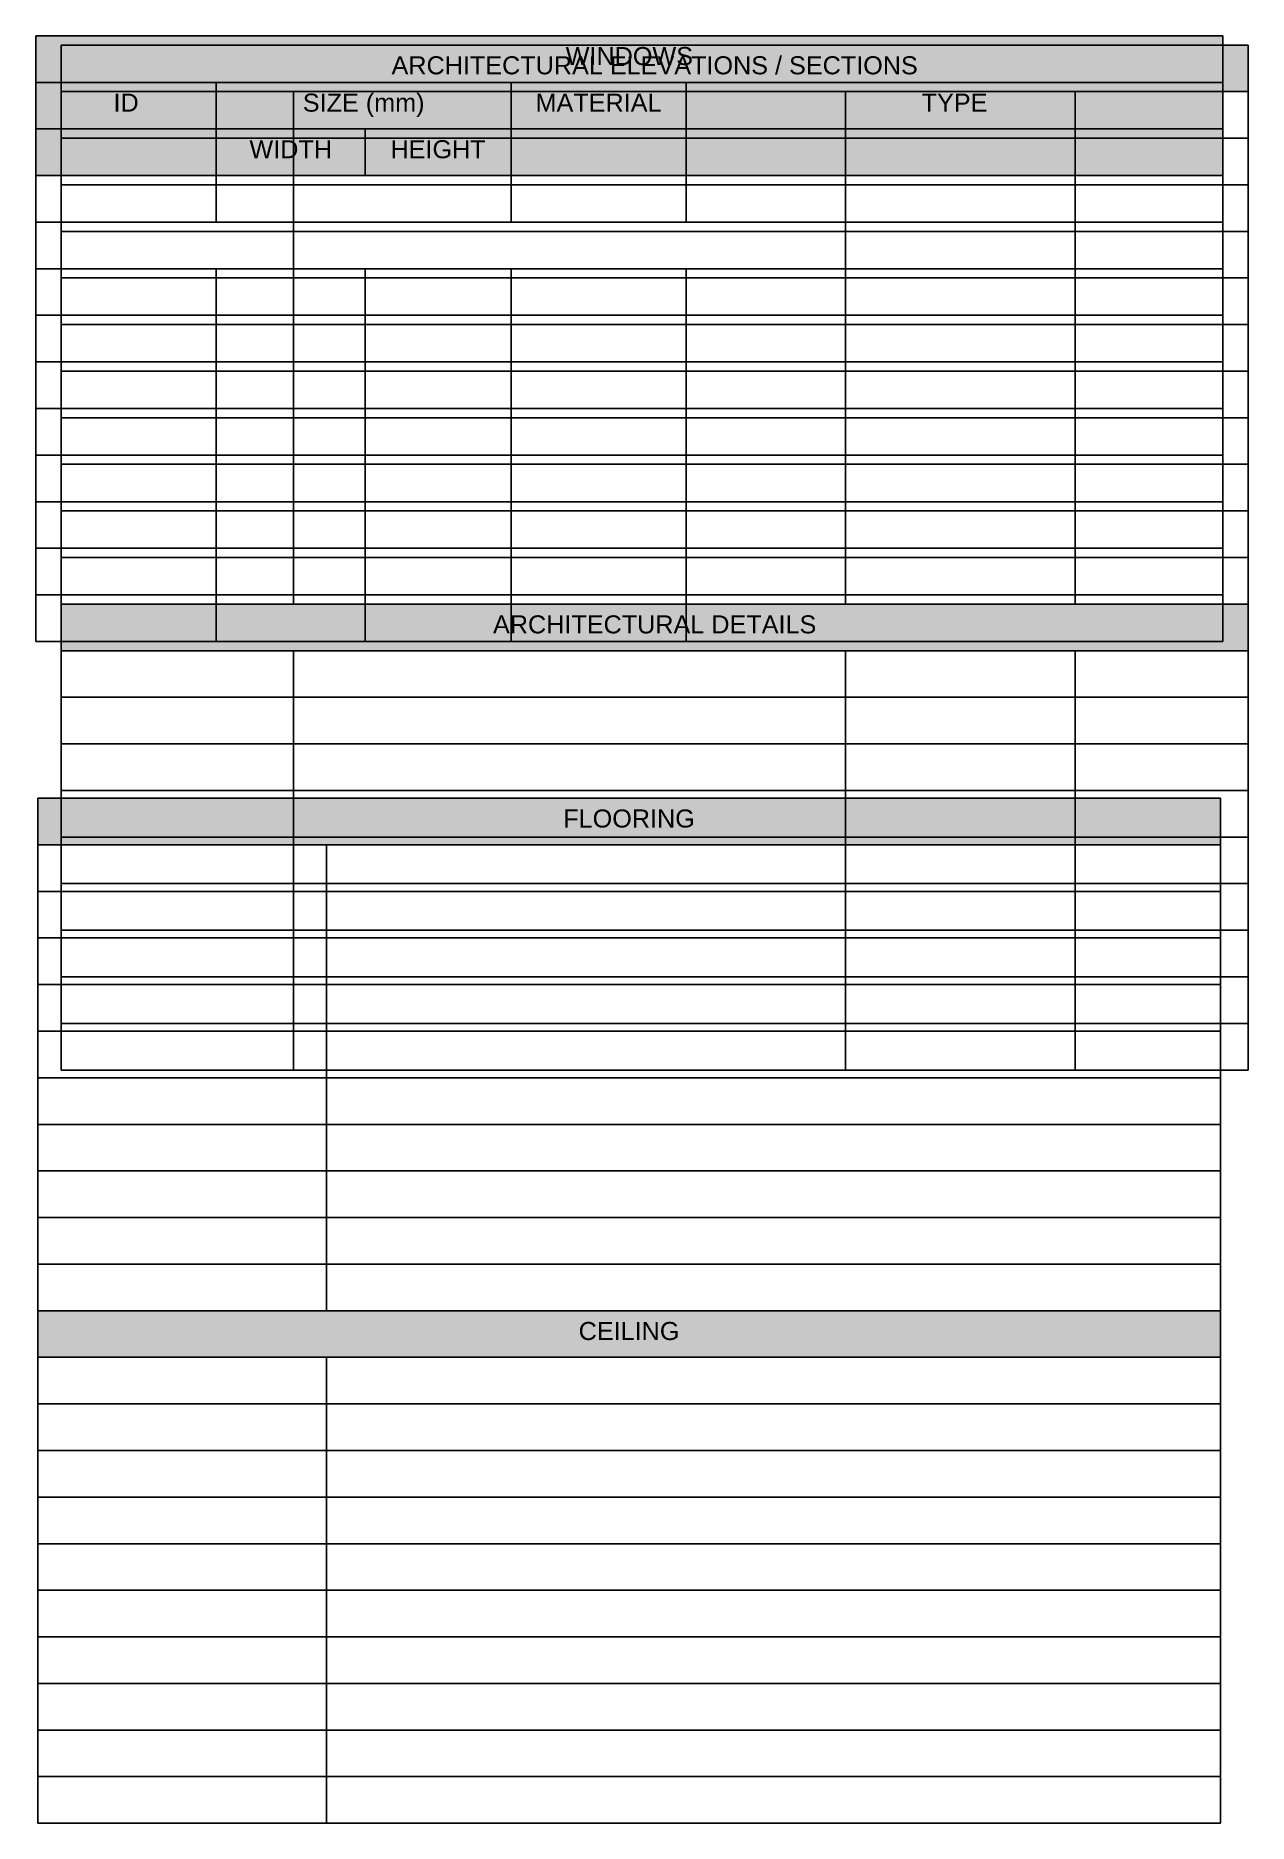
# Model space of a CAD drawing. Header units: millimetres. Extents: x 177 to 339, y 1 to 239.
import ezdxf

# ---------------------------------------------------------------- set-up
doc = ezdxf.new("R2010")
doc.units = ezdxf.units.MM
doc.layers.add('G-PAPR-GRAY', color=251, linetype='Continuous', lineweight=15)
doc.styles.add('SMALL', font='arial.ttf', dxfattribs={"height": 2.4})
doc.styles.get("Standard").update_dxf_attribs({"font": 'swissc.ttf'})

# ---------------------------------------------------------------- blocks, each defined once
blk = doc.blocks.new('*T268')
at = {"layer": 'G-PAPR-GRAY', "color": 7, "linetype": 'ByBlock', "lineweight": -2, "transparency": 16777216}
for p, q in [((0, 0), (158, 0)), ((0, 0), (0, -6.2)), ((0, -74.4), (158, -74.4)), ((0, -74.4), (0, -80.6))]:
    blk.add_line(p, q, dxfattribs=at)
at = {"layer": 'G-PAPR-GRAY', "color": 0, "linetype": 'ByBlock', "lineweight": -2, "transparency": 16777216}
for p, q in [((158, 0), (158, -136.4)), ((0, -6.2), (158, -6.2)), ((0, -6.2), (0, -74.4)), ((30.94, -6.2), (30.94, -74.4)), ((104.42, -6.2), (104.42, -74.4)), ((134.98, -6.2), (134.98, -74.4)), ((0, -12.4), (158, -12.4)), ((0, -18.6), (158, -18.6)), ((0, -24.8), (158, -24.8)), ((0, -31), (158, -31)), ((0, -37.2), (158, -37.2)), ((0, -43.4), (158, -43.4)), ((0, -49.6), (158, -49.6)), ((0, -55.8), (158, -55.8)), ((0, -62), (158, -62)), ((0, -68.2), (158, -68.2)), ((0, -80.6), (158, -80.6)), ((0, -80.6), (0, -136.4)), ((30.94, -80.6), (30.94, -136.4)), ((104.42, -80.6), (104.42, -136.4)), ((134.98, -80.6), (134.98, -136.4)), ((0, -86.8), (158, -86.8)), ((0, -93), (158, -93)), ((0, -99.2), (158, -99.2)), ((0, -105.4), (158, -105.4)), ((0, -111.6), (158, -111.6)), ((0, -117.8), (158, -117.8)), ((0, -124), (158, -124)), ((0, -130.2), (158, -130.2)), ((0, -136.4), (158, -136.4))]:
    blk.add_line(p, q, dxfattribs=at)
at = {"layer": 'G-PAPR-GRAY', "color": 9, "transparency": 16777216}
for points in [[(0, 0), (0, -6.2), (158, 0), (158, -6.2)], [(0, -74.4), (0, -80.6), (158, -74.4), (158, -80.6)]]:
    blk.add_solid(points, dxfattribs=at)
at = {"layer": 'G-PAPR-GRAY', "color": 7, "transparency": 16777216, "char_height": 2.4, "attachment_point": 2, "style": 'SMALL'}
for s, insert, width in [('{\\fArial|b0|i0|c0;ARCHITECTURAL ELEVATIONS / SECTIONS', (79, -1.5), 155), ('{\\fArial|b0|i0|c0;', (15.47, -7.7), 27.9357), ('{\\fArial|b0|i0|c0;', (67.68, -7.7), 70.4821), ('{\\fArial|b0|i0|c0;', (119.7, -7.7), 27.5594), ('{\\fArial|b0|i0|c0;', (146.49, -7.7), 20.0228), ('{\\fArial|b0|i0|c0;', (15.47, -13.9), 27.9357), ('{\\fArial|b0|i0|c0;', (67.68, -13.9), 70.4821), ('{\\fArial|b0|i0|c0;', (119.7, -13.9), 27.5594), ('{\\fArial|b0|i0|c0;', (146.49, -13.9), 20.0228), ('{\\fArial|b0|i0|c0;', (15.47, -20.1), 27.9357), ('{\\fArial|b0|i0|c0;', (67.68, -20.1), 70.4821), ('{\\fArial|b0|i0|c0;', (119.7, -20.1), 27.5594), ('{\\fArial|b0|i0|c0;', (146.49, -20.1), 20.0228), ('{\\fArial|b0|i0|c0;', (15.47, -26.3), 27.9357), ('{\\fArial|b0|i0|c0;', (67.68, -26.3), 70.4821), ('{\\fArial|b0|i0|c0;', (119.7, -26.3), 27.5594), ('{\\fArial|b0|i0|c0;', (146.49, -26.3), 20.0228), ('{\\fArial|b0|i0|c0;', (15.47, -32.5), 27.9357), ('{\\fArial|b0|i0|c0;', (67.68, -32.5), 70.4821), ('{\\fArial|b0|i0|c0;', (119.7, -32.5), 27.5594), ('{\\fArial|b0|i0|c0;', (146.49, -32.5), 20.0228), ('{\\fArial|b0|i0|c0;', (15.47, -38.7), 27.9357), ('{\\fArial|b0|i0|c0;', (67.68, -38.7), 70.4821), ('{\\fArial|b0|i0|c0;', (119.7, -38.7), 27.5594), ('{\\fArial|b0|i0|c0;', (146.49, -38.7), 20.0228), ('{\\fArial|b0|i0|c0;', (15.47, -44.9), 27.9357), ('{\\fArial|b0|i0|c0;', (67.68, -44.9), 70.4821), ('{\\fArial|b0|i0|c0;', (119.7, -44.9), 27.5594), ('{\\fArial|b0|i0|c0;', (146.49, -44.9), 20.0228), ('{\\fArial|b0|i0|c0;', (15.47, -51.1), 27.9357), ('{\\fArial|b0|i0|c0;', (67.68, -51.1), 70.4821), ('{\\fArial|b0|i0|c0;', (119.7, -51.1), 27.5594), ('{\\fArial|b0|i0|c0;', (146.49, -51.1), 20.0228), ('{\\fArial|b0|i0|c0;', (15.47, -57.3), 27.9357), ('{\\fArial|b0|i0|c0;', (67.68, -57.3), 70.4821), ('{\\fArial|b0|i0|c0;', (119.7, -57.3), 27.5594), ('{\\fArial|b0|i0|c0;', (146.49, -57.3), 20.0228), ('{\\fArial|b0|i0|c0;', (15.47, -63.5), 27.9357), ('{\\fArial|b0|i0|c0;', (67.68, -63.5), 70.4821), ('{\\fArial|b0|i0|c0;', (119.7, -63.5), 27.5594), ('{\\fArial|b0|i0|c0;', (146.49, -63.5), 20.0228), ('{\\fArial|b0|i0|c0;', (15.47, -69.7), 27.9357), ('{\\fArial|b0|i0|c0;', (67.68, -69.7), 70.4821), ('{\\fArial|b0|i0|c0;', (119.7, -69.7), 27.5594), ('{\\fArial|b0|i0|c0;', (146.49, -69.7), 20.0228), ('{\\fArial|b0|i0|c0;ARCHITECTURAL DETAILS', (79, -75.9), 155), ('{\\fArial|b0|i0|c0;', (15.47, -82.1), 27.9357), ('{\\fArial|b0|i0|c0;', (67.68, -82.1), 70.4821), ('{\\fArial|b0|i0|c0;', (119.7, -82.1), 27.5594), ('{\\fArial|b0|i0|c0;', (146.49, -82.1), 20.0228), ('{\\fArial|b0|i0|c0;', (15.47, -88.3), 27.9357), ('{\\fArial|b0|i0|c0;', (67.68, -88.3), 70.4821), ('{\\fArial|b0|i0|c0;', (119.7, -88.3), 27.5594), ('{\\fArial|b0|i0|c0;', (146.49, -88.3), 20.0228), ('{\\fArial|b0|i0|c0;', (15.47, -94.5), 27.9357), ('{\\fArial|b0|i0|c0;', (67.68, -94.5), 70.4821), ('{\\fArial|b0|i0|c0;', (119.7, -94.5), 27.5594), ('{\\fArial|b0|i0|c0;', (146.49, -94.5), 20.0228), ('{\\fArial|b0|i0|c0;', (15.47, -100.7), 27.9357), ('{\\fArial|b0|i0|c0;', (67.68, -100.7), 70.4821), ('{\\fArial|b0|i0|c0;', (119.7, -100.7), 27.5594), ('{\\fArial|b0|i0|c0;', (146.49, -100.7), 20.0228), ('{\\fArial|b0|i0|c0;', (15.47, -106.9), 27.9357), ('{\\fArial|b0|i0|c0;', (67.68, -106.9), 70.4821), ('{\\fArial|b0|i0|c0;', (119.7, -106.9), 27.5594), ('{\\fArial|b0|i0|c0;', (146.49, -106.9), 20.0228), ('{\\fArial|b0|i0|c0;', (15.47, -113.1), 27.9357), ('{\\fArial|b0|i0|c0;', (67.68, -113.1), 70.4821), ('{\\fArial|b0|i0|c0;', (119.7, -113.1), 27.5594), ('{\\fArial|b0|i0|c0;', (146.49, -113.1), 20.0228), ('{\\fArial|b0|i0|c0;', (15.47, -119.3), 27.9357), ('{\\fArial|b0|i0|c0;', (67.68, -119.3), 70.4821), ('{\\fArial|b0|i0|c0;', (119.7, -119.3), 27.5594), ('{\\fArial|b0|i0|c0;', (146.49, -119.3), 20.0228), ('{\\fArial|b0|i0|c0;', (15.47, -125.5), 27.9357), ('{\\fArial|b0|i0|c0;', (67.68, -125.5), 70.4821), ('{\\fArial|b0|i0|c0;', (119.7, -125.5), 27.5594), ('{\\fArial|b0|i0|c0;', (146.49, -125.5), 20.0228), ('{\\fArial|b0|i0|c0;', (15.47, -131.7), 27.9357), ('{\\fArial|b0|i0|c0;', (67.68, -131.7), 70.4821), ('{\\fArial|b0|i0|c0;', (119.7, -131.7), 27.5594), ('{\\fArial|b0|i0|c0;', (146.49, -131.7), 20.0228)]:
    blk.add_mtext(s, dxfattribs=dict(at, insert=insert, width=width))
blk = doc.blocks.new('*T269')
at = {"layer": 'G-PAPR-GRAY', "color": 7, "linetype": 'ByBlock', "lineweight": -2, "transparency": 16777216}
for p, q in [((0, 0), (158, 0)), ((0, 0), (0, -18.6)), ((0, -6.2), (158, -6.2)), ((24.03, -6.2), (24.03, -18.6)), ((63.25, -6.2), (63.25, -18.6)), ((86.55, -6.2), (86.55, -18.6)), ((158, -6.2), (158, -18.6)), ((0, -12.4), (158, -12.4)), ((43.84, -12.4), (43.84, -18.6))]:
    blk.add_line(p, q, dxfattribs=at)
at = {"layer": 'G-PAPR-GRAY', "color": 0, "linetype": 'ByBlock', "lineweight": -2, "transparency": 16777216}
for p, q in [((158, 0), (158, -6.2)), ((0, -18.6), (158, -18.6)), ((0, -18.6), (0, -80.6)), ((24.03, -18.6), (24.03, -24.8)), ((63.25, -18.6), (63.25, -24.8)), ((86.55, -18.6), (86.55, -24.8)), ((158, -18.6), (158, -80.6)), ((0, -24.8), (158, -24.8)), ((0, -31), (158, -31)), ((24.03, -31), (24.03, -80.6)), ((43.84, -31), (43.84, -80.6)), ((63.25, -31), (63.25, -80.6)), ((86.55, -31), (86.55, -80.6)), ((0, -37.2), (158, -37.2)), ((0, -43.4), (158, -43.4)), ((0, -49.6), (158, -49.6)), ((0, -55.8), (158, -55.8)), ((0, -62), (158, -62)), ((0, -68.2), (158, -68.2)), ((0, -74.4), (158, -74.4)), ((0, -80.6), (158, -80.6))]:
    blk.add_line(p, q, dxfattribs=at)
at = {"layer": 'G-PAPR-GRAY', "color": 9, "transparency": 16777216}
for points in [[(0, 0), (0, -6.2), (158, 0), (158, -6.2)], [(0, -6.2), (0, -12.4), (24.03, -6.2), (24.03, -12.4)], [(24.03, -6.2), (24.03, -12.4), (63.25, -6.2), (63.25, -12.4)], [(63.25, -6.2), (63.25, -12.4), (86.55, -6.2), (86.55, -12.4)], [(86.55, -6.2), (86.55, -12.4), (158, -6.2), (158, -12.4)], [(0, -12.4), (0, -18.6), (24.03, -12.4), (24.03, -18.6)], [(24.03, -12.4), (24.03, -18.6), (43.84, -12.4), (43.84, -18.6)], [(43.84, -12.4), (43.84, -18.6), (63.25, -12.4), (63.25, -18.6)], [(63.25, -12.4), (63.25, -18.6), (86.55, -12.4), (86.55, -18.6)], [(86.55, -12.4), (86.55, -18.6), (158, -12.4), (158, -18.6)]]:
    blk.add_solid(points, dxfattribs=at)
at = {"layer": 'G-PAPR-GRAY', "color": 7, "transparency": 16777216, "char_height": 2.4, "attachment_point": 2, "style": 'SMALL'}
for s, insert, width in [('{\\fArial|b0|i0|c0;WINDOWS', (79, -1.5), 155), ('{\\fArial|b0|i0|c0;ID', (12.02, -7.7), 21.0301), ('{\\fArial|b0|i0|c0;SIZE (mm)', (43.64, -7.7), 36.2223), ('{\\fArial|b0|i0|c0;MATERIAL', (74.9, -7.7), 20.2999), ('{\\fArial|b0|i0|c0;TYPE', (122.28, -7.7), 68.4477), ('{\\fArial|b0|i0|c0;', (12.02, -13.9), 21.0301), ('{\\fArial|b0|i0|c0;WIDTH', (33.93, -13.9), 16.8053), ('{\\fArial|b0|i0|c0;HEIGHT', (53.54, -13.9), 16.417), ('{\\fArial|b0|i0|c0;', (74.9, -13.9), 20.2999), ('{\\fArial|b0|i0|c0;', (122.28, -13.9), 68.4477), ('{\\fArial|b0|i0|c0;', (12.02, -20.1), 21.0301), ('{\\fArial|b0|i0|c0;', (43.64, -20.1), 36.2223), ('{\\fArial|b0|i0|c0;', (74.9, -20.1), 20.2999), ('{\\fArial|b0|i0|c0;', (122.28, -20.1), 68.4477), ('{\\fArial|b0|i0|c0;', (79, -26.3), 155), ('{\\fArial|b0|i0|c0;', (12.02, -32.5), 21.0301), ('{\\fArial|b0|i0|c0;', (33.93, -32.5), 16.8053), ('{\\fArial|b0|i0|c0;', (74.9, -32.5), 20.2999), ('{\\fArial|b0|i0|c0;', (122.28, -32.5), 68.4477), ('{\\fArial|b0|i0|c0;', (12.02, -38.7), 21.0301), ('{\\fArial|b0|i0|c0;', (33.93, -38.7), 16.8053), ('{\\fArial|b0|i0|c0;', (53.54, -38.7), 16.417), ('{\\fArial|b0|i0|c0;', (74.9, -38.7), 20.2999), ('{\\fArial|b0|i0|c0;', (122.28, -38.7), 68.4477), ('{\\fArial|b0|i0|c0;', (12.02, -44.9), 21.0301), ('{\\fArial|b0|i0|c0;', (33.93, -44.9), 16.8053), ('{\\fArial|b0|i0|c0;', (53.54, -44.9), 16.417), ('{\\fArial|b0|i0|c0;', (74.9, -44.9), 20.2999), ('{\\fArial|b0|i0|c0;', (122.28, -44.9), 68.4477), ('{\\fArial|b0|i0|c0;', (12.02, -51.1), 21.0301), ('{\\fArial|b0|i0|c0;', (33.93, -51.1), 16.8053), ('{\\fArial|b0|i0|c0;', (53.54, -51.1), 16.417), ('{\\fArial|b0|i0|c0;', (74.9, -51.1), 20.2999), ('{\\fArial|b0|i0|c0;', (122.28, -51.1), 68.4477), ('{\\fArial|b0|i0|c0;', (12.02, -57.3), 21.0301), ('{\\fArial|b0|i0|c0;', (33.93, -57.3), 16.8053), ('{\\fArial|b0|i0|c0;', (53.54, -57.3), 16.417), ('{\\fArial|b0|i0|c0;', (74.9, -57.3), 20.2999), ('{\\fArial|b0|i0|c0;', (122.28, -57.3), 68.4477), ('{\\fArial|b0|i0|c0;', (12.02, -63.5), 21.0301), ('{\\fArial|b0|i0|c0;', (33.93, -63.5), 16.8053), ('{\\fArial|b0|i0|c0;', (53.54, -63.5), 16.417), ('{\\fArial|b0|i0|c0;', (74.9, -63.5), 20.2999), ('{\\fArial|b0|i0|c0;', (122.28, -63.5), 68.4477), ('{\\fArial|b0|i0|c0;', (12.02, -69.7), 21.0301), ('{\\fArial|b0|i0|c0;', (33.93, -69.7), 16.8053), ('{\\fArial|b0|i0|c0;', (53.54, -69.7), 16.417), ('{\\fArial|b0|i0|c0;', (74.9, -69.7), 20.2999), ('{\\fArial|b0|i0|c0;', (122.28, -69.7), 68.4477), ('{\\fArial|b0|i0|c0;', (12.02, -75.9), 21.0301), ('{\\fArial|b0|i0|c0;', (33.93, -75.9), 16.8053), ('{\\fArial|b0|i0|c0;', (53.54, -75.9), 16.417), ('{\\fArial|b0|i0|c0;', (74.9, -75.9), 20.2999), ('{\\fArial|b0|i0|c0;', (122.28, -75.9), 68.4477)]:
    blk.add_mtext(s, dxfattribs=dict(at, insert=insert, width=width))
at = {"layer": 'G-PAPR-GRAY', "color": 0, "transparency": 16777216, "insert": (53.54, -32.5), "char_height": 3.2, "width": 16.417, "attachment_point": 2}
blk.add_mtext('{\\fArial|b0|i0|c0;', dxfattribs=at)
blk = doc.blocks.new('*T270')
at = {"layer": 'G-PAPR-GRAY', "color": 7, "linetype": 'ByBlock', "lineweight": -2, "transparency": 16777216}
for p, q in [((0, 0), (157.39, 0)), ((0, 0), (0, -6.2)), ((0, -68.2), (157.39, -68.2)), ((0, -68.2), (0, -74.4))]:
    blk.add_line(p, q, dxfattribs=at)
at = {"layer": 'G-PAPR-GRAY', "color": 0, "linetype": 'ByBlock', "lineweight": -2, "transparency": 16777216}
for p, q in [((157.39, 0), (157.39, -136.4)), ((0, -6.2), (157.39, -6.2)), ((0, -6.2), (0, -68.2)), ((38.43, -6.2), (38.43, -68.2)), ((0, -12.4), (157.39, -12.4)), ((0, -18.6), (157.39, -18.6)), ((0, -24.8), (157.39, -24.8)), ((0, -31), (157.39, -31)), ((0, -37.2), (157.39, -37.2)), ((0, -43.4), (157.39, -43.4)), ((0, -49.6), (157.39, -49.6)), ((0, -55.8), (157.39, -55.8)), ((0, -62), (157.39, -62)), ((0, -74.4), (157.39, -74.4)), ((0, -74.4), (0, -136.4)), ((38.43, -74.4), (38.43, -136.4)), ((0, -80.6), (157.39, -80.6)), ((0, -86.8), (157.39, -86.8)), ((0, -93), (157.39, -93)), ((0, -99.2), (157.39, -99.2)), ((0, -105.4), (157.39, -105.4)), ((0, -111.6), (157.39, -111.6)), ((0, -117.8), (157.39, -117.8)), ((0, -124), (157.39, -124)), ((0, -130.2), (157.39, -130.2)), ((0, -136.4), (157.39, -136.4))]:
    blk.add_line(p, q, dxfattribs=at)
at = {"layer": 'G-PAPR-GRAY', "color": 9, "transparency": 16777216}
for points in [[(0, 0), (0, -6.2), (157.39, 0), (157.39, -6.2)], [(0, -68.2), (0, -74.4), (157.39, -68.2), (157.39, -74.4)]]:
    blk.add_solid(points, dxfattribs=at)
at = {"layer": 'G-PAPR-GRAY', "color": 7, "transparency": 16777216, "char_height": 2.4, "attachment_point": 2, "style": 'SMALL'}
for s, insert, width in [('{\\fArial|b0|i0|c0;FLOORING', (78.69, -1.5), 154.3862), ('{\\fArial|b0|i0|c0;', (19.22, -7.7), 35.4324), ('{\\fArial|b0|i0|c0;', (97.91, -7.7), 115.9538), ('{\\fArial|b0|i0|c0;', (19.22, -13.9), 35.4324), ('{\\fArial|b0|i0|c0;', (97.91, -13.9), 115.9538), ('{\\fArial|b0|i0|c0;', (19.22, -20.1), 35.4324), ('{\\fArial|b0|i0|c0;', (97.91, -20.1), 115.9538), ('{\\fArial|b0|i0|c0;', (19.22, -26.3), 35.4324), ('{\\fArial|b0|i0|c0;', (97.91, -26.3), 115.9538), ('{\\fArial|b0|i0|c0;', (19.22, -32.5), 35.4324), ('{\\fArial|b0|i0|c0;', (97.91, -32.5), 115.9538), ('{\\fArial|b0|i0|c0;', (19.22, -38.7), 35.4324), ('{\\fArial|b0|i0|c0;', (97.91, -38.7), 115.9538), ('{\\fArial|b0|i0|c0;', (19.22, -44.9), 35.4324), ('{\\fArial|b0|i0|c0;', (97.91, -44.9), 115.9538), ('{\\fArial|b0|i0|c0;', (19.22, -51.1), 35.4324), ('{\\fArial|b0|i0|c0;', (97.91, -51.1), 115.9538), ('{\\fArial|b0|i0|c0;', (19.22, -57.3), 35.4324), ('{\\fArial|b0|i0|c0;', (97.91, -57.3), 115.9538), ('{\\fArial|b0|i0|c0;', (19.22, -63.5), 35.4324), ('{\\fArial|b0|i0|c0;', (97.91, -63.5), 115.9538), ('{\\fArial|b0|i0|c0;CEILING', (78.69, -69.7), 154.3862), ('{\\fArial|b0|i0|c0;', (19.22, -75.9), 35.4324), ('{\\fArial|b0|i0|c0;', (97.91, -75.9), 115.9538), ('{\\fArial|b0|i0|c0;', (19.22, -82.1), 35.4324), ('{\\fArial|b0|i0|c0;', (97.91, -82.1), 115.9538), ('{\\fArial|b0|i0|c0;', (19.22, -88.3), 35.4324), ('{\\fArial|b0|i0|c0;', (97.91, -88.3), 115.9538), ('{\\fArial|b0|i0|c0;', (19.22, -94.5), 35.4324), ('{\\fArial|b0|i0|c0;', (97.91, -94.5), 115.9538), ('{\\fArial|b0|i0|c0;', (19.22, -100.7), 35.4324), ('{\\fArial|b0|i0|c0;', (97.91, -100.7), 115.9538), ('{\\fArial|b0|i0|c0;', (19.22, -106.9), 35.4324), ('{\\fArial|b0|i0|c0;', (97.91, -106.9), 115.9538), ('{\\fArial|b0|i0|c0;', (19.22, -113.1), 35.4324), ('{\\fArial|b0|i0|c0;', (97.91, -113.1), 115.9538), ('{\\fArial|b0|i0|c0;', (19.22, -119.3), 35.4324), ('{\\fArial|b0|i0|c0;', (97.91, -119.3), 115.9538), ('{\\fArial|b0|i0|c0;', (19.22, -125.5), 35.4324), ('{\\fArial|b0|i0|c0;', (97.91, -125.5), 115.9538), ('{\\fArial|b0|i0|c0;', (19.22, -131.7), 35.4324), ('{\\fArial|b0|i0|c0;', (97.91, -131.7), 115.9538)]:
    blk.add_mtext(s, dxfattribs=dict(at, insert=insert, width=width))

msp = doc.modelspace()

# ---------------------------------------------------------------- block references
for name, p in [('*T269', (177.34, 238.9)), ('*T268', (180.71, 237.67)), ('*T270', (177.61, 137.44))]:
    msp.add_blockref(name, p)

doc.saveas('drawing.dxf')
